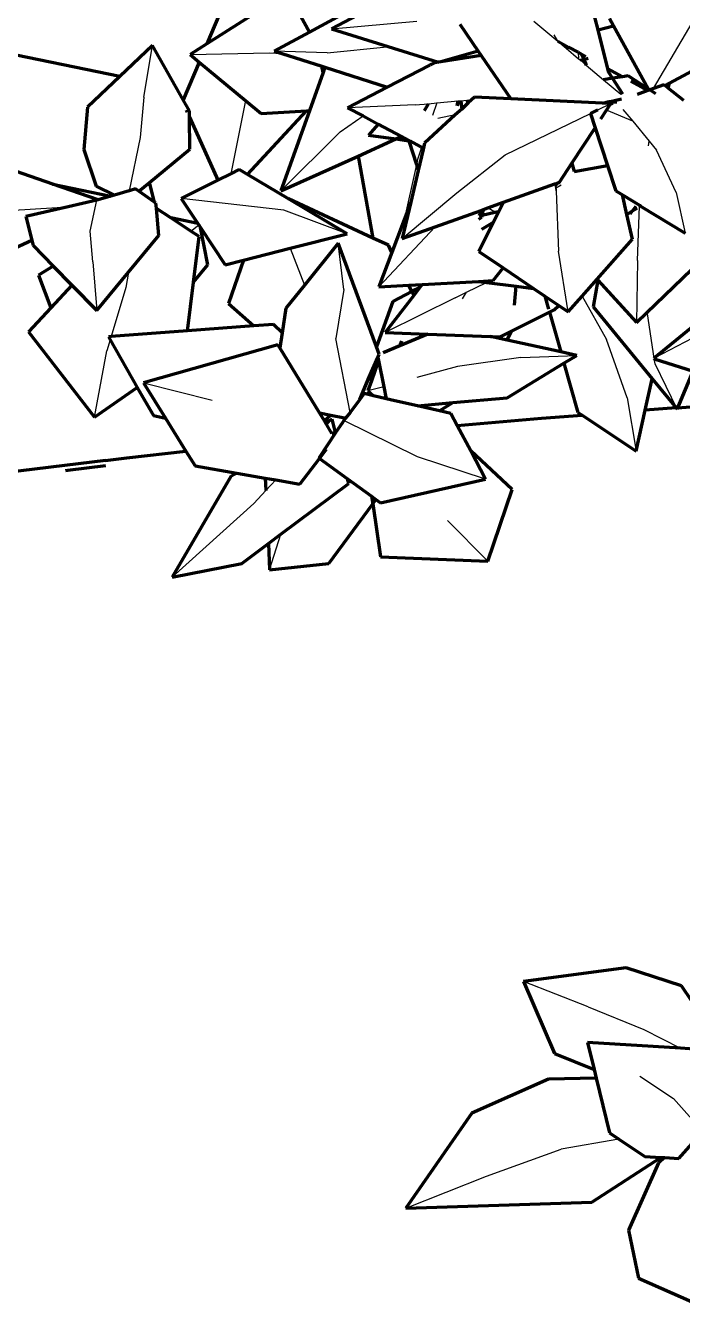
# Model space of a CAD drawing. Header units: millimetres. Extents: x 4307 to 31003, y 2809 to 20009.
# Drawn here: x 6966.9 to 7048.2, y 7637.6 to 7797.3 of the extents above; entities that cross this region are included whole.
import ezdxf

# ---------------------------------------------------------------- set-up
doc = ezdxf.new("R2010")
doc.units = ezdxf.units.MM
doc.layers.add('ProfileEdges', color=7, linetype='Continuous')

msp = doc.modelspace()

# ---------------------------------------------------------------- linework, layer by layer
for p, q in [((7004.78, 7796.89), (7015.36, 7797.88)), ((7029.85, 7797.88), (7032.82, 7795.38)), ((7044.69, 7789.52), (7049.47, 7797.65)), ((7032.82, 7795.38), (7032.37, 7796.15)), ((7032.82, 7795.38), (7033.85, 7794.52)), ((6981.5, 7788.43), (6982.61, 7794.85)), ((6987.26, 7793.72), (6997.08, 7793.93)), ((6997.08, 7793.93), (6998.64, 7793.85)), ((7004.23, 7793.95), (6997.68, 7794.16)), ((7004.23, 7793.95), (7011.65, 7794.67)), ((7011.81, 7794.71), (7011.65, 7794.67)), ((7033.85, 7794.52), (7035.4, 7793.21)), ((7035.33, 7794), (7035.4, 7793.21)), ((7035.4, 7793.21), (7035.65, 7793.01)), ((7035.65, 7793.01), (7036.34, 7792.42)), ((7036.34, 7792.42), (7038.49, 7790.61)), ((7038.49, 7790.61), (7040.63, 7788.82)), ((6981.5, 7788.43), (6981.06, 7783.46)), ((6994.12, 7788.02), (6992.29, 7778.94)), ((7015.13, 7787.48), (7006.75, 7787.14)), ((7015.13, 7787.48), (7016.79, 7787.63)), ((7016.79, 7787.63), (7017.81, 7787.73)), ((7017.81, 7787.73), (7017.29, 7786.19)), ((7017.81, 7787.73), (7020.46, 7787.97)), ((7020.46, 7787.97), (7020.53, 7787.98)), ((7020.53, 7787.98), (7020.79, 7788)), ((7020.79, 7788), (7021.56, 7788.09)), ((7021.56, 7788.09), (7022.1, 7788.08)), ((7037.79, 7786.87), (7039.38, 7787.64)), ((7005.85, 7784.16), (7008.68, 7786.11)), ((7020.11, 7786.24), (7017.94, 7785.8)), ((7026.3, 7781.3), (7036.86, 7786.42)), ((7042.12, 7785.45), (7038.84, 7786.81)), ((7040.89, 7786.93), (7042.12, 7785.45)), ((6998.49, 7776.83), (7005.85, 7784.16)), ((7042.12, 7785.45), (7044.16, 7782.97)), ((6981.06, 7783.46), (6979.69, 7776.83)), ((7044.08, 7782.43), (7044.16, 7782.97)), ((7044.16, 7782.97), (7045.07, 7781.88)), ((7015.94, 7782.19), (7015.43, 7780.7)), ((7015.94, 7782.19), (7015.85, 7782.3)), ((7015.95, 7782.24), (7015.94, 7782.19)), ((7016.13, 7781.95), (7015.94, 7782.19)), ((7020.3, 7776.59), (7026.3, 7781.3)), ((7047.49, 7776.63), (7045.07, 7781.88)), ((7015.3, 7780.09), (7013.78, 7773.22)), ((7015.43, 7780.7), (7015.3, 7780.09)), ((7032.45, 7777.69), (7032.49, 7777.42)), ((7013.54, 7770.91), (7020.3, 7776.59)), ((7032.49, 7777.42), (7032.54, 7777.13)), ((7033.22, 7777.52), (7032.54, 7777.13)), ((7032.54, 7777.13), (7032.58, 7776.92)), ((7032.58, 7776.92), (7032.6, 7776.81)), ((7032.6, 7776.81), (7032.92, 7769.37)), ((7047.49, 7776.63), (7048.6, 7771.6)), ((6960.88, 7774.16), (6972.14, 7774.84)), ((6974.85, 7771.85), (6975.71, 7775.66)), ((6998.87, 7774.45), (6986.16, 7775.89)), ((7006.7, 7771.52), (6998.87, 7774.45)), ((7025.02, 7774.17), (7024.15, 7774.71)), ((7042.7, 7768.2), (7042.95, 7774.94)), ((7042.95, 7774.94), (7042.96, 7775.04)), ((7025.36, 7773.96), (7025.02, 7774.17)), ((6975.18, 7768.05), (6974.85, 7771.85)), ((6987.35, 7771.84), (6988.32, 7772.62)), ((7017.61, 7772.37), (7010.66, 7764.94)), ((6999.67, 7769.72), (7001.43, 7765.13)), ((7006.3, 7764.59), (7005.62, 7770.33)), ((6975.18, 7768.05), (6975.69, 7761.99)), ((7034.11, 7761.83), (7032.92, 7769.37)), ((7042.7, 7768.2), (7042.56, 7760.52)), ((6979.61, 7766.74), (6979.3, 7764.85)), ((6979.3, 7764.85), (6977.48, 7758.79)), ((7021.52, 7764.27), (7023.99, 7765.49)), ((7006.3, 7764.59), (7005.33, 7758.55)), ((7020.1, 7763.57), (7011.44, 7759.28)), ((7020.1, 7763.57), (7021.52, 7764.27)), ((7021.03, 7763.46), (7021.52, 7764.27)), ((7035.83, 7763.78), (7038.86, 7758.43)), ((7043.84, 7761.75), (7043.92, 7761.6)), ((7044.77, 7756.08), (7043.92, 7761.6)), ((7007.07, 7749.38), (7005.33, 7758.55)), ((7051.41, 7759.58), (7044.77, 7756.08)), ((6975.4, 7748.8), (6976.94, 7757)), ((6977.35, 7758.35), (6976.94, 7757)), ((7041.4, 7751.2), (7038.86, 7758.43)), ((7028.22, 7756.2), (7020.39, 7755.05)), ((7028.22, 7756.2), (7035.17, 7756.43)), ((7044.88, 7755.38), (7044.78, 7756.03)), ((7047.6, 7749.77), (7044.88, 7755.38)), ((7020.39, 7755.05), (7015.37, 7753.69)), ((6981.46, 7753.02), (6989.97, 7750.91)), ((7011.25, 7752.56), (7009.29, 7752.03)), ((7041.4, 7751.2), (7042.53, 7744.59)), ((7004.86, 7748.52), (7004.2, 7747.82)), ((7006.09, 7748.04), (7006.37, 7748.71)), ((7015.43, 7743.85), (7006.31, 7748.37)), ((7023.86, 7741.12), (7015.43, 7743.85)), ((6997.86, 7741.01), (6996.63, 7739.68)), ((6996.63, 7739.68), (6995.13, 7738.07)), ((6995.13, 7738.07), (6985.02, 7728.95)), ((7024.14, 7730.94), (7019.15, 7736)), ((6997.11, 7729.85), (6998.49, 7734.27)), ((7036.59, 7675.72), (7028.57, 7678.84)), ((7036.59, 7675.72), (7043.49, 7672.92)), ((7043.49, 7672.92), (7048.03, 7670.58)), ((7042.97, 7667.14), (7047.16, 7664.37)), ((7047.16, 7664.37), (7050.8, 7660.25)), ((7023.97, 7654.72), (7033.24, 7658.07)), ((7040.39, 7659.31), (7033.24, 7658.07)), ((7013.98, 7650.75), (7023.97, 7654.72))]:
    msp.add_line(p, q)
at = {"layer": 'ProfileEdges', "lineweight": 211}
for p, q in [((6992.91, 7803.5), (6989.33, 7795.05)), ((6997.46, 7800.23), (6989.33, 7795.05)), ((6999.35, 7801.43), (7002.05, 7796.51)), ((7005.93, 7798.6), (7002.05, 7796.51)), ((7009.57, 7799.41), (7004.78, 7796.89)), ((7037.81, 7796.79), (7037.1, 7799.59)), ((7004.78, 7796.89), (7011.81, 7794.71)), ((7020.66, 7797.5), (7022.95, 7794.14)), ((7037.81, 7796.79), (7039.74, 7797.27)), ((7039.04, 7791.96), (7037.81, 7796.79)), ((7039.22, 7798.21), (7039.74, 7797.27)), ((7039.74, 7797.27), (7044.03, 7789.47)), ((7002.05, 7796.51), (6997.68, 7794.16)), ((7032.82, 7795.38), (7034.16, 7794.64)), ((6978.54, 7791), (6962.3, 7794.36)), ((6982.61, 7794.85), (6978.54, 7791)), ((6986.4, 7788.11), (6982.61, 7794.85)), ((6989.33, 7795.05), (6987.26, 7793.72)), ((6987.26, 7793.72), (6988.38, 7792.79)), ((6997.68, 7794.16), (6998.64, 7793.85)), ((6998.64, 7793.85), (7003.58, 7792.27)), ((7011.81, 7794.71), (7018.05, 7792.78)), ((7022.95, 7794.14), (7018.33, 7792.82)), ((7023.32, 7793.6), (7018.33, 7792.82)), ((7022.95, 7794.14), (7023.32, 7793.6)), ((7023.32, 7793.6), (7027, 7788.23)), ((7034.16, 7794.64), (7033.85, 7794.52)), ((7034.16, 7794.64), (7035.33, 7794)), ((7035.33, 7794), (7035.74, 7793.78)), ((7035.74, 7793.78), (7036.26, 7793.49)), ((7035.74, 7793.78), (7036.03, 7793.11)), ((6988.38, 7792.79), (6986.4, 7788.11)), ((6988.38, 7792.79), (6994.12, 7788.02)), ((7003.73, 7791.48), (7003.58, 7792.27)), ((7003.58, 7792.27), (7003.97, 7792.14)), ((7003.97, 7792.14), (7003.73, 7791.48)), ((7003.97, 7792.14), (7011.67, 7789.67)), ((7016.95, 7792.39), (7011.67, 7789.67)), ((7016.99, 7792.44), (7016.95, 7792.39)), ((7017.11, 7792.48), (7016.99, 7792.44)), ((7017.54, 7792.7), (7017.11, 7792.48)), ((7018.05, 7792.78), (7017.54, 7792.7)), ((7018.33, 7792.82), (7018.05, 7792.78)), ((7035.65, 7793.01), (7036.03, 7793.11)), ((7036.03, 7793.11), (7036.58, 7793.27)), ((7036.03, 7793.11), (7036.34, 7792.42)), ((7046.67, 7790.18), (7052.94, 7793.57)), ((6978.54, 7791), (6974.53, 7787.2)), ((7003.73, 7791.48), (7002.04, 7786.75)), ((7039.62, 7790.79), (7038.49, 7790.61)), ((7039.04, 7791.96), (7040.83, 7790.98)), ((7039.16, 7791.5), (7039.04, 7791.96)), ((7039.62, 7790.79), (7039.16, 7791.5)), ((7040.83, 7790.98), (7039.62, 7790.79)), ((7040.89, 7788.8), (7039.62, 7790.79)), ((7041.54, 7791.09), (7040.83, 7790.98)), ((7044.03, 7789.47), (7041.54, 7791.09)), ((7041.87, 7790.41), (7043.96, 7789.26)), ((7011.67, 7789.67), (7006.75, 7787.14)), ((7043.96, 7789.26), (7042.64, 7788.79)), ((7044.12, 7789.32), (7043.96, 7789.26)), ((7044.03, 7789.47), (7044.12, 7789.32)), ((7044.21, 7789.35), (7044.03, 7789.47)), ((7044.21, 7789.35), (7044.12, 7789.32)), ((7044.69, 7789.52), (7044.21, 7789.35)), ((7044.96, 7788.86), (7044.21, 7789.35)), ((7045.97, 7789.98), (7044.69, 7789.52)), ((7046.11, 7789.88), (7045.97, 7789.98)), ((7046.11, 7789.88), (7046.67, 7790.18)), ((7046.5, 7789.56), (7046.11, 7789.88)), ((7046.5, 7789.56), (7046.67, 7790.18)), ((7048.44, 7788.01), (7046.5, 7789.56)), ((6974.53, 7787.2), (6974.09, 7781.97)), ((6987.18, 7786.73), (6986.4, 7788.11)), ((6994.12, 7788.02), (6996.07, 7786.4)), ((7016.29, 7786.79), (7016.79, 7787.63)), ((7020.53, 7787.98), (7020.34, 7787.37)), ((7020.34, 7787.37), (7020.46, 7787.97)), ((7020.79, 7788), (7020.91, 7786.97)), ((7021.73, 7787.74), (7020.91, 7786.97)), ((7021.73, 7787.74), (7021.56, 7788.09)), ((7022.1, 7788.08), (7021.73, 7787.74)), ((7022.5, 7788.44), (7022.1, 7788.08)), ((7027, 7788.23), (7022.5, 7788.44)), ((7038.38, 7787.69), (7027, 7788.23)), ((7038.38, 7787.69), (7038.97, 7787.86)), ((7039.38, 7787.64), (7038.38, 7787.69)), ((7038.84, 7786.81), (7039.32, 7787.55)), ((7038.97, 7787.86), (7039.08, 7787.86)), ((7039.08, 7787.86), (7039.13, 7787.87)), ((7039.13, 7787.87), (7040.72, 7788.25)), ((7040.06, 7787.94), (7039.13, 7787.87)), ((7039.13, 7787.87), (7040.15, 7787.85)), ((7039.65, 7787.69), (7039.32, 7787.55)), ((7039.32, 7787.55), (7039.38, 7787.64)), ((6986.78, 7786.84), (6986.9, 7786.58)), ((6987.18, 7785.95), (6987.18, 7786.73)), ((6987.18, 7785.95), (6990.68, 7778.14)), ((6987.23, 7781.98), (6987.18, 7785.95)), ((6994.38, 7778.84), (7001.66, 7786.73)), ((6996.07, 7786.4), (7001.66, 7786.73)), ((7002.04, 7786.75), (6998.49, 7776.83)), ((7001.66, 7786.73), (7002.04, 7786.75)), ((7006.75, 7787.14), (7008.68, 7786.11)), ((7008.68, 7786.11), (7010.55, 7785.11)), ((7020.11, 7786.24), (7016.31, 7782.74)), ((7020.91, 7786.97), (7020.11, 7786.24)), ((7036.89, 7786.43), (7036.85, 7786.46)), ((7036.85, 7786.46), (7036.86, 7786.42)), ((7036.86, 7786.42), (7037.44, 7784.66)), ((7036.89, 7786.43), (7037.79, 7786.87)), ((7038.14, 7785.74), (7038.84, 7786.81)), ((7010.55, 7785.11), (7009.35, 7783.75)), ((7010.55, 7785.11), (7013.44, 7783.58)), ((7034.58, 7780.28), (7037.44, 7784.66)), ((7037.44, 7784.66), (7038.99, 7779.96)), ((7008.06, 7781.15), (7012.74, 7783.27)), ((7009.35, 7783.75), (7012.74, 7783.27)), ((7012.74, 7783.27), (7013.44, 7783.58)), ((7012.74, 7783.27), (7014.38, 7783.03)), ((7013.44, 7783.58), (7014.36, 7783.09)), ((7014.36, 7783.09), (7014.38, 7783.03)), ((7014.38, 7783.03), (7015.3, 7780.09)), ((7014.38, 7783.03), (7014.49, 7783.02)), ((7014.49, 7783.02), (7015.85, 7782.3)), ((7016.31, 7782.74), (7016.17, 7782.13)), ((6974.09, 7781.97), (6975.61, 7777.4)), ((6982.24, 7777.88), (6987.23, 7781.98)), ((6998.49, 7776.83), (7008.06, 7781.15)), ((7008.06, 7781.15), (7009.9, 7770.98)), ((7016.13, 7781.95), (7015.52, 7779.36)), ((7015.85, 7782.3), (7015.95, 7782.24)), ((7015.95, 7782.24), (7016.17, 7782.13)), ((7016.17, 7782.13), (7016.13, 7781.95)), ((6970.26, 7777.65), (6961.69, 7780.62)), ((6993.33, 7779.46), (6992.29, 7778.94)), ((6994.38, 7778.84), (6993.33, 7779.46)), ((7015.52, 7779.36), (7014.6, 7775.41)), ((7015.3, 7780.09), (7015.52, 7779.36)), ((7033.02, 7777.89), (7034.58, 7780.28)), ((7034.58, 7780.28), (7034.85, 7779.25)), ((7034.85, 7779.25), (7038.99, 7779.96)), ((7038.99, 7779.96), (7040.02, 7776.84)), ((6970.26, 7777.65), (6977.43, 7776.16)), ((6975.87, 7775.7), (6970.26, 7777.65)), ((6980.91, 7776.78), (6982.24, 7777.88)), ((6982.83, 7775.42), (6982.24, 7777.88)), ((6990.68, 7778.14), (6986.16, 7775.89)), ((6992.29, 7778.94), (6990.68, 7778.14)), ((6999.44, 7775.83), (6994.38, 7778.84)), ((7026.09, 7775.41), (7032.45, 7777.69)), ((7032.45, 7777.69), (7032.74, 7777.79)), ((7032.74, 7777.79), (7032.49, 7777.42)), ((7032.74, 7777.79), (7033.02, 7777.89)), ((6975.61, 7777.4), (6977.89, 7776.3)), ((6977.43, 7776.16), (6975.87, 7775.7)), ((6977.89, 7776.3), (6977.43, 7776.16)), ((6979.69, 7776.83), (6977.89, 7776.3)), ((6980.5, 7777.07), (6979.69, 7776.83)), ((6980.91, 7776.78), (6980.5, 7777.07)), ((6982.83, 7775.42), (6980.91, 7776.78)), ((7032.58, 7776.92), (7032.7, 7776.92)), ((7040.02, 7776.84), (7040.85, 7776.33)), ((7041.38, 7773.92), (7040.85, 7776.33)), ((7040.85, 7776.33), (7042.96, 7775.04)), ((6972.14, 7774.84), (6966.9, 7773.65)), ((6975.71, 7775.66), (6972.14, 7774.84)), ((6975.87, 7775.7), (6975.71, 7775.66)), ((6983.01, 7775.29), (6982.83, 7775.42)), ((6983.07, 7774.65), (6983.01, 7775.29)), ((6983.37, 7771.3), (6983.07, 7774.65)), ((6984.86, 7773.48), (6983.07, 7774.65)), ((6986.16, 7775.89), (6988.21, 7772.78)), ((7009.9, 7770.98), (6999.44, 7775.83)), ((7006.7, 7771.52), (6999.44, 7775.83)), ((7014.6, 7775.41), (7013.54, 7770.91)), ((7014.6, 7775.41), (7013.78, 7773.22)), ((7023.31, 7774.41), (7023.63, 7774.53)), ((7023.46, 7773.81), (7023.63, 7774.53)), ((7023.63, 7774.53), (7024.15, 7774.71)), ((7024.15, 7774.71), (7026.09, 7775.41)), ((7026.09, 7775.41), (7025.52, 7774.29)), ((7042.07, 7774.34), (7042.54, 7774.94)), ((7042.07, 7774.34), (7042.66, 7774.7)), ((7042.96, 7775.04), (7043.06, 7774.95)), ((7043.06, 7774.95), (7043.09, 7774.96)), ((7043.06, 7774.95), (7048.6, 7771.6)), ((6966.9, 7773.65), (6967.63, 7770.7)), ((6988.21, 7772.78), (6984.86, 7773.48)), ((6987.35, 7771.84), (6984.86, 7773.48)), ((7013.78, 7773.22), (7012.27, 7769.21)), ((7017.61, 7772.37), (7023.31, 7774.41)), ((7024.83, 7772.9), (7023.04, 7769.33)), ((7023.05, 7773.32), (7023.4, 7773.57)), ((7023.31, 7774.41), (7023.06, 7773.72)), ((7023.06, 7773.72), (7023.46, 7773.81)), ((7024.83, 7772.9), (7023.35, 7772.04)), ((7023.4, 7773.57), (7023.46, 7773.81)), ((7023.46, 7773.81), (7025.02, 7774.17)), ((7025.36, 7773.96), (7024.83, 7772.9)), ((7025.02, 7774.17), (7025.52, 7774.29)), ((7025.52, 7774.29), (7025.36, 7773.96)), ((7041.38, 7773.92), (7042.07, 7774.34)), ((7042.07, 7770.84), (7041.38, 7773.92)), ((7041.8, 7773.99), (7042.07, 7774.34)), ((6979.61, 7766.74), (6983.37, 7771.3)), ((6988.39, 7771.16), (6987.35, 7771.84)), ((6988.21, 7772.78), (6988.32, 7772.62)), ((6988.32, 7772.62), (6988.54, 7772.28)), ((6989.46, 7767.68), (6988.54, 7772.28)), ((6988.54, 7772.28), (6991.59, 7767.65)), ((6999.67, 7769.72), (7006.7, 7771.52)), ((7013.54, 7770.91), (7017.61, 7772.37)), ((6961.89, 7768.09), (6967.63, 7770.7)), ((6967.63, 7770.7), (6967.79, 7770.05)), ((6967.79, 7770.05), (6970.28, 7767.51)), ((6987.68, 7765.51), (6988.39, 7771.16)), ((6993.86, 7768.24), (6999.67, 7769.72)), ((7005.62, 7770.33), (7001.43, 7765.13)), ((7010.35, 7757.5), (7005.62, 7770.33)), ((7011.82, 7770.09), (7009.9, 7770.98)), ((7012.27, 7769.21), (7011.82, 7770.09)), ((7037.69, 7765.89), (7042.07, 7770.84)), ((6991.59, 7767.65), (6993.86, 7768.24)), ((6993.86, 7768.24), (6992.02, 7762.86)), ((7012.27, 7769.21), (7010.66, 7764.94)), ((7023.04, 7769.33), (7026.03, 7767.31)), ((7043.84, 7761.75), (7050.52, 7768.15)), ((6970.28, 7767.51), (6968.48, 7766.37)), ((6970.28, 7767.51), (6972.59, 7765.16)), ((6975.69, 7761.99), (6979.61, 7766.74)), ((6987.68, 7765.51), (6989.46, 7767.68)), ((7024.81, 7765.71), (7026.03, 7767.31)), ((7026.03, 7767.31), (7029.82, 7764.74)), ((6968.48, 7766.37), (6969.98, 7762.34)), ((6972.59, 7765.16), (6969.98, 7762.34)), ((6972.59, 7765.16), (6975.69, 7761.99)), ((6986.92, 7759.48), (6987.68, 7765.51)), ((7001.43, 7765.13), (6999.12, 7762.28)), ((7010.66, 7764.94), (7014.34, 7765.14)), ((7014.34, 7765.14), (7016.01, 7765.23)), ((7014.75, 7764.34), (7014.34, 7765.14)), ((7016.01, 7765.23), (7015.7, 7764.83)), ((7016.01, 7765.23), (7023.01, 7765.61)), ((7023.01, 7765.61), (7024.81, 7765.71)), ((7023.01, 7765.61), (7023.99, 7765.49)), ((7023.99, 7765.49), (7027.67, 7765.02)), ((7027.44, 7762.68), (7027.67, 7765.02)), ((7027.67, 7765.02), (7029.82, 7764.74)), ((7035.83, 7763.78), (7037.69, 7765.89)), ((7037.8, 7765.77), (7037.22, 7762.46)), ((7037.69, 7765.89), (7037.8, 7765.77)), ((7037.8, 7765.77), (7042.56, 7760.52)), ((7014.98, 7763.88), (7011.44, 7759.28)), ((7014.75, 7764.34), (7012.39, 7763.13)), ((7015.7, 7764.83), (7014.75, 7764.34)), ((7014.98, 7763.88), (7014.75, 7764.34)), ((7015.7, 7764.83), (7014.98, 7763.88)), ((7029.82, 7764.74), (7031.2, 7763.8)), ((7031.2, 7763.8), (7031.67, 7762.16)), ((7031.2, 7763.8), (7032.95, 7762.62)), ((7034.11, 7761.83), (7035.83, 7763.78)), ((6969.98, 7762.34), (6967.24, 7759.38)), ((6992.02, 7762.86), (6995.17, 7760.09)), ((6999.12, 7762.28), (6998.66, 7759.24)), ((7012.39, 7763.13), (7010.35, 7757.5)), ((7027.08, 7759.46), (7031.78, 7761.78)), ((7031.78, 7761.78), (7032.37, 7762.07)), ((7031.78, 7761.78), (7033.18, 7756.87)), ((7032.37, 7762.07), (7032.95, 7762.62)), ((7032.95, 7762.62), (7034.11, 7761.83)), ((7037.22, 7762.46), (7044.53, 7753.52)), ((7042.56, 7760.52), (7043.84, 7761.75)), ((6995.17, 7760.09), (6986.92, 7759.48)), ((6997.59, 7760.27), (6995.17, 7760.09)), ((6998.66, 7759.24), (6997.59, 7760.27)), ((7051.51, 7761.59), (7044.77, 7756.08)), ((6967.24, 7759.38), (6975.4, 7748.8)), ((6977.48, 7758.79), (6977.12, 7758.76)), ((6977.12, 7758.76), (6977.35, 7758.35)), ((6986.92, 7759.48), (6977.48, 7758.79)), ((6998.66, 7759.24), (6998.38, 7757.38)), ((7011.44, 7759.28), (7016.71, 7759.09)), ((7016.71, 7759.09), (7013.24, 7757.63)), ((7016.71, 7759.09), (7024.46, 7758.8)), ((7026.56, 7758.34), (7024.46, 7758.8)), ((7024.46, 7758.8), (7025.66, 7758.76)), ((7025.66, 7758.76), (7027.08, 7759.46)), ((7026.56, 7758.34), (7027.08, 7759.46)), ((6977.35, 7758.35), (6980.7, 7752.48)), ((6998.14, 7757.77), (6981.46, 7753.02)), ((6998.38, 7757.38), (6998.14, 7757.77)), ((7003.28, 7749.33), (6998.38, 7757.38)), ((7010.68, 7756.61), (7010.35, 7757.5)), ((7013.24, 7757.63), (7011.18, 7756.77)), ((7013.24, 7757.63), (7013.5, 7758.25)), ((7033.18, 7756.87), (7026.56, 7758.34)), ((7035.17, 7756.43), (7033.18, 7756.87)), ((7009.46, 7753.76), (7010.51, 7756.2)), ((7010.59, 7755.79), (7009.73, 7753.3)), ((7010.51, 7756.2), (7010.68, 7756.61)), ((7010.51, 7756.2), (7010.59, 7755.79)), ((7010.59, 7755.79), (7011.25, 7752.56)), ((7026.54, 7751.19), (7033.58, 7755.47)), ((7033.58, 7755.47), (7035.17, 7756.43)), ((7033.58, 7755.47), (7035.32, 7749.38)), ((7044.77, 7756.08), (7044.71, 7756.05)), ((7044.71, 7756.05), (7044.78, 7756.03)), ((7044.78, 7756.03), (7049.61, 7754.49)), ((7008.27, 7750.97), (7009.46, 7753.76)), ((7009.73, 7753.3), (7009.46, 7753.76)), ((7047.68, 7749.95), (7049.61, 7754.49)), ((6975.4, 7748.8), (6980.7, 7752.48)), ((6980.7, 7752.48), (6982.7, 7748.98)), ((6981.46, 7753.02), (6984.19, 7748.65)), ((7009.73, 7753.3), (7009.29, 7752.03)), ((7011.25, 7752.56), (7011.56, 7751.07)), ((7043.66, 7749.64), (7044.53, 7753.52)), ((7044.53, 7753.52), (7047.47, 7749.93)), ((7008.27, 7750.97), (7007.07, 7749.38)), ((7008.82, 7751.7), (7008.27, 7750.97)), ((7009.96, 7751.44), (7008.82, 7751.7)), ((7009.29, 7752.03), (7009.96, 7751.44)), ((7011.56, 7751.07), (7009.96, 7751.44)), ((7012.63, 7750.83), (7011.56, 7751.07)), ((7015.42, 7750.19), (7012.63, 7750.83)), ((7015.42, 7750.19), (7019.83, 7750.59)), ((7018.15, 7749.56), (7019.83, 7750.59)), ((7019.83, 7750.59), (7026.54, 7751.19)), ((7047.68, 7749.95), (7059.38, 7750.84)), ((6982.7, 7748.98), (6984.19, 7748.65)), ((7003.28, 7749.33), (7004.71, 7749.04)), ((7003.89, 7748.33), (7003.28, 7749.33)), ((7004.71, 7749.04), (7003.89, 7748.33)), ((7004.71, 7749.04), (7006.37, 7748.71)), ((7007.07, 7749.38), (7006.53, 7748.67)), ((7018.15, 7749.56), (7015.42, 7750.19)), ((7019.58, 7749.24), (7018.15, 7749.56)), ((7020.36, 7747.77), (7019.58, 7749.24)), ((7030.81, 7748.65), (7035.84, 7749.03)), ((7035.32, 7749.38), (7035.84, 7749.03)), ((7035.84, 7749.03), (7042.53, 7744.59)), ((7042.53, 7744.59), (7043.66, 7749.64)), ((7047.47, 7749.93), (7043.66, 7749.64)), ((7047.47, 7749.93), (7047.6, 7749.77)), ((7047.6, 7749.77), (7047.68, 7749.95)), ((6984.19, 7748.65), (6986.73, 7744.58)), ((7004.05, 7748.07), (7003.89, 7748.33)), ((7004.86, 7748.52), (7004.05, 7748.07)), ((7004.2, 7747.82), (7004.05, 7748.07)), ((7004.83, 7746.78), (7004.2, 7747.82)), ((7005.28, 7746.89), (7004.86, 7748.52)), ((7006.09, 7748.04), (7005.33, 7746.91)), ((7006.31, 7748.37), (7006.09, 7748.04)), ((7006.53, 7748.67), (7006.31, 7748.37)), ((7006.37, 7748.71), (7006.53, 7748.67)), ((7020.36, 7747.77), (7030.81, 7748.65)), ((7022.03, 7744.6), (7020.36, 7747.77)), ((7005.29, 7746.84), (7003.22, 7743.71)), ((7005.28, 7746.89), (7004.83, 7746.78)), ((7005.33, 7746.91), (7005.28, 7746.89)), ((7005.29, 7746.84), (7005.28, 7746.89)), ((7005.44, 7746.93), (7005.33, 7746.91)), ((6979.4, 7743.76), (6986.73, 7744.58)), ((6986.73, 7744.58), (6987.86, 7742.77)), ((7003.27, 7743.67), (7004.15, 7744.83)), ((7027.16, 7739.81), (7022.03, 7744.6)), ((7023.86, 7741.12), (7022.03, 7744.6)), ((6976.78, 7743.42), (6962.13, 7741.62)), ((6972.12, 7742.21), (6976.81, 7742.79)), ((6976.78, 7743.42), (6979.4, 7743.76)), ((6987.86, 7742.77), (6993.06, 7741.85)), ((7000.87, 7740.48), (7003.27, 7743.67)), ((7003.22, 7743.71), (7003.27, 7743.67)), ((7003.27, 7743.67), (7006.76, 7741.15)), ((6971.83, 7742.19), (6972.12, 7742.21)), ((6992.3, 7741.43), (6985.02, 7728.95)), ((6993.06, 7741.85), (6992.3, 7741.43)), ((6993.06, 7741.85), (6996.55, 7741.24)), ((6996.55, 7741.24), (6996.63, 7739.68)), ((6996.55, 7741.24), (6997.86, 7741.01)), ((6997.86, 7741.01), (7000.87, 7740.48)), ((7006.91, 7740.55), (7006.76, 7741.15)), ((7006.76, 7741.15), (7009.74, 7738.99)), ((7010.84, 7738.19), (7023.86, 7741.12)), ((6998.49, 7734.27), (7006.91, 7740.55)), ((7024.14, 7730.94), (7027.16, 7739.81)), ((7004.44, 7730.67), (7009.88, 7738.04)), ((7009.74, 7738.99), (7009.88, 7738.04)), ((7009.74, 7738.99), (7010.29, 7738.59)), ((7009.88, 7738.04), (7010.29, 7738.59)), ((7009.88, 7738.04), (7010.83, 7731.46)), ((7010.29, 7738.59), (7010.84, 7738.19)), ((6993.67, 7730.67), (6996.95, 7733.12)), ((6996.95, 7733.12), (6998.49, 7734.27)), ((6996.95, 7733.12), (6997.11, 7729.85)), ((7010.83, 7731.46), (7024.14, 7730.94)), ((6985.02, 7728.95), (6993.67, 7730.67)), ((6997.11, 7729.85), (7004.44, 7730.67)), ((7041.3, 7680.56), (7028.57, 7678.84)), ((7048.16, 7678.31), (7041.3, 7680.56)), ((7028.57, 7678.84), (7032.4, 7669.92)), ((7050.72, 7674.52), (7048.16, 7678.31)), ((7048.03, 7670.58), (7036.52, 7671.28)), ((7036.52, 7671.28), (7037.32, 7667.93)), ((7032.4, 7669.92), (7037.32, 7667.93)), ((7050.27, 7670.44), (7048.03, 7670.58)), ((7037.32, 7667.93), (7037.58, 7666.86)), ((7031.65, 7666.76), (7022.17, 7662.55)), ((7037.58, 7666.86), (7031.65, 7666.76)), ((7037.58, 7666.86), (7039.21, 7660.09)), ((7022.17, 7662.55), (7013.98, 7650.75)), ((7039.21, 7660.09), (7040.39, 7659.31)), ((7047.83, 7656.9), (7050.8, 7660.25)), ((7040.39, 7659.31), (7043.62, 7657.18)), ((7037.05, 7651.5), (7045.58, 7657.05)), ((7045.32, 7656.39), (7041.6, 7648.05)), ((7043.62, 7657.18), (7045.58, 7657.05)), ((7046.08, 7657.02), (7045.32, 7656.39)), ((7045.58, 7657.05), (7046.08, 7657.02)), ((7046.08, 7657.02), (7047.83, 7656.9)), ((7013.98, 7650.75), (7037.05, 7651.5)), ((7041.6, 7648.05), (7042.83, 7642.08)), ((7042.83, 7642.08), (7052.93, 7637.62))]:
    msp.add_line(p, q, dxfattribs=at)

doc.saveas('drawing.dxf')
